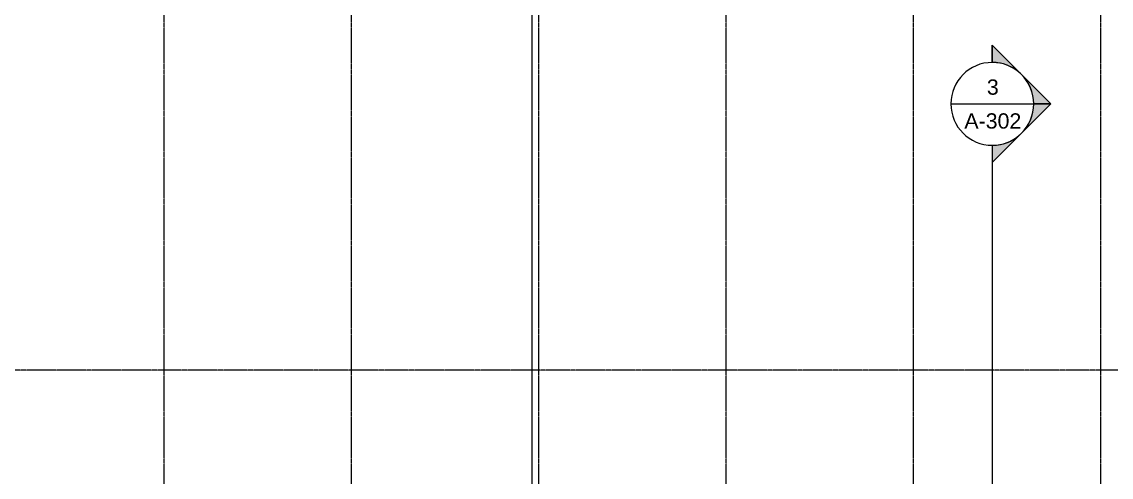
# Model space of a CAD drawing. Header units: inches. Extents: x 19712 to 27543, y -26063 to -18659.
# Drawn here: x 24603 to 26287, y -21068 to -20364 of the extents above; entities that cross this region are included whole.
import ezdxf

# ---------------------------------------------------------------- set-up
doc = ezdxf.new("R2010")
doc.units = ezdxf.units.IN
doc.header["$MEASUREMENT"] = 0
doc.linetypes.add('Grid Line 1_2_', pattern=[0.875, 0.5, -0.125, 0.125, -0.125])
doc.layers.add('G-ANNO-SYMB', color=111, linetype='Continuous', lineweight=9)
doc.layers.add('S-GRID', color=1, linetype='Continuous', lineweight=9)
doc.styles.add('Arial', font='arial.ttf', dxfattribs={"height": 23.60479})

# ---------------------------------------------------------------- blocks, each defined once
blk = doc.blocks.new('Section - Section Head - Filled-1526-Site Plan - Phase 1')
at = {"layer": 'G-ANNO-SYMB'}
h = blk.add_hatch(color=256, dxfattribs=at)
edge = h.paths.add_edge_path(flags=0)
edge.add_line((-0.4268, 0.1768), (-0.25, 0.3536))
edge.add_line((-0.25, 0.3536), (-0.25, 0.25))
edge.add_arc((-0.25, 0), 0.25, 90, 135)
h = blk.add_hatch(color=256, dxfattribs=at)
edge = h.paths.add_edge_path(flags=0)
edge.add_arc((-0.25, 0), 0.25, 45, 90)
edge.add_line((-0.25, 0.25), (-0.25, 0.3536))
edge.add_line((-0.25, 0.3536), (-0.0732, 0.1768))
h = blk.add_hatch(color=256, dxfattribs=at)
edge = h.paths.add_edge_path(flags=0)
edge.add_arc((-0.25, 0), 0.2503, 137.9216, 180)
edge.add_line((-0.5003, 0), (-0.6036, 0))
edge.add_line((-0.6036, 0), (-0.4358, 0.1678))
h = blk.add_hatch(color=256, dxfattribs=at)
edge = h.paths.add_edge_path(flags=0)
edge.add_line((-0.0642, 0.1678), (0.1036, 0))
edge.add_line((0.1036, 0), (0.0003, 0))
edge.add_arc((-0.25, 0), 0.2503, 0, 42.0784)
for p, q in [((-0.25, 0.3536), (-0.6036, 0)), ((-0.25, 0.3536), (-0.4268, 0.1768)), ((-0.25, 0.3536), (0.1036, 0)), ((-0.25, 0.25), (-0.25, 0.3536)), ((-0.0732, 0.1768), (-0.25, 0.3536)), ((-0.25, 0.3536), (-0.25, 0.25)), ((-0.4358, 0.1678), (-0.6036, 0)), ((0.1036, 0), (-0.0642, 0.1678)), ((-0.6036, 0), (-0.5003, 0)), ((0.0003, 0), (0.1036, 0)), ((-0.5, 0), (-0.6036, 0)), ((0, 0), (0.1036, 0))]:
    blk.add_line(p, q, dxfattribs=at)
for radius, start, end in [(0.25, 360, 180), (0.25, 90, 135), (0.25, 45, 90), (0.2503, 137.9216, 180), (0.2503, 0, 42.0784), (0.25, 180, 360)]:
    blk.add_arc((-0.25, 0), radius, start, end, dxfattribs=at)

msp = doc.modelspace()

# ---------------------------------------------------------------- linework, layer by layer
at = {"layer": 'G-ANNO-SYMB'}
for p, q in [((25390.899674, -19497.02882), (25390.899674, -23666.350214)), ((26038.81696, -20491.10083), (26166.81696, -20491.10083)), ((26102.81696, -20555.10083), (26102.81696, -23033.871104))]:
    msp.add_line(p, q, dxfattribs=at)
at = {"layer": 'S-GRID', "linetype": 'Grid Line 1_2_'}
for p, q in [((24822.890225, -23874.70128), (24822.890225, -18787.198833)), ((25112.390225, -23874.70128), (25112.390225, -18787.198833)), ((25401.890225, -23874.70128), (25401.890225, -18787.198833)), ((25691.390225, -23874.70128), (25691.390225, -18787.198833)), ((25980.890225, -23874.70128), (25980.890225, -18787.198833)), ((26270.390225, -23874.70128), (26270.390225, -18787.198833)), ((27542.721343, -20902.55281), (19848.989376, -20902.55281))]:
    msp.add_line(p, q, dxfattribs=at)

# ---------------------------------------------------------------- block references
at = {"layer": 'G-ANNO-SYMB', "xscale": 255.9999999999999, "yscale": 255.9999999999999, "zscale": 255.9999999999999, "rotation": 269.9999999999996}
msp.add_blockref('Section - Section Head - Filled-1526-Site Plan - Phase 1', (26102.81696, -20555.10083), dxfattribs=at)

# ---------------------------------------------------------------- texts
at = {"layer": 'G-ANNO-SYMB', "attachment_point": 2, "line_spacing_factor": 0.938532, "style": 'Arial'}
for s, insert, char_height, width in [('3', (26103.636613, -20453.316497), 23.60479, 21.888), ('A-302', (26103.636613, -20505.679815), 23.6047904, 104.832)]:
    msp.add_mtext(s, dxfattribs=dict(at, insert=insert, char_height=char_height, width=width))

doc.saveas('drawing.dxf')
